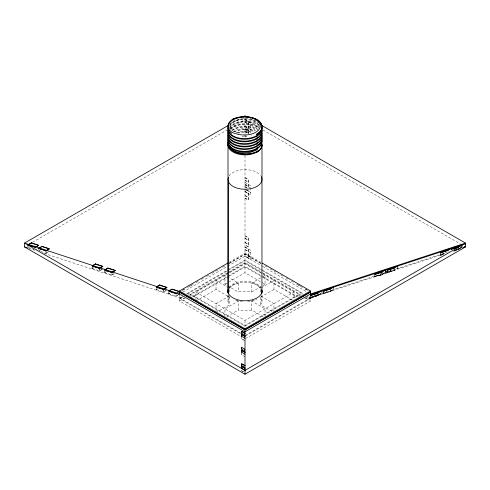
<?xml version="1.0" encoding="UTF-8"?>
<svg xmlns="http://www.w3.org/2000/svg" width="490" height="490" viewBox="0 0 490 490"><rect width="100%" height="100%" fill="white"/><g stroke="black" fill="none" stroke-linecap="round" stroke-linejoin="round"><path stroke-width="0.37" stroke-dasharray="2.45 1.84" d="M228.058 301.809L228.064 294.864M261.942 301.809L261.942 294.876M230.827 129.44C236.799 123.015 250.519 122.959 257.697 128.748M232.321 130.505C238.844 125.863 249.698 126.083 256.429 130.328M229.773 124.576L241.025 118.078M32.444 242.323L227.121 129.93M229.773 128.398L245 119.603L258.242 127.253M35.372 249.857L37.65 248.54M39.145 250.58L40.284 249.925M39.414 250.525L42.06 248.994M48.528 251.719L45.882 253.244L45.882 250.8M40.891 251.609L46.06 253.367L48.339 252.05M92.028 267.185L92.028 268.471L93.167 267.81M93.529 267.699L92.206 268.465L92.206 266.021M102.643 268.9L99.335 270.805L99.335 268.361M92.028 268.471L99.513 270.927L102.931 268.955M104.505 271.282L104.505 272.562L107.353 270.921M107.328 271.037L104.682 272.562L104.682 270.119M113.79 273.757L111.806 274.902L111.806 272.458M104.505 272.562L111.983 275.025L114.262 273.708M156.175 287.612L156.175 289.541L157.884 288.555M158.337 288.389L156.353 289.535L156.353 288.316M166.784 289.97L163.476 291.881L163.476 290.043M156.175 289.541L163.66 291.997L165.939 290.68M168.646 292.352L168.646 293.639L170.355 292.653M170.146 292.873L168.823 293.632L168.823 292.414M229.124 262.315L245 253.152L260.876 262.315M182.825 290.068L184.81 288.922M189.434 286.246L192.08 284.721M229.124 263.332L245 254.169L260.876 263.332M182.164 290.576L184.81 289.051M187.45 287.52L193.403 284.084M196.049 282.559L198.695 281.027M201.341 279.502L203.987 277.971M206.633 276.446L209.279 274.921M211.925 273.389L219.863 268.808M222.509 267.283L225.155 265.752M229.124 263.461L245 254.298L260.876 263.461M179.26 294.067L175.953 295.978L175.953 294.753M182.825 292.101L227.139 266.517M227.801 266.137L245 256.203L262.199 266.137M168.646 293.639L176.131 296.095L178.979 294.453M44.057 253.336L179.518 297.834L182.164 296.303M186.788 293.632L227.139 270.333M227.801 269.953L245 260.025L262.199 269.953M182.825 296.56L179.518 298.471L179.518 301.013L241.031 336.532M187.45 293.884L228.463 270.211M229.124 269.825L245 260.662L260.876 269.825M227.287 272.801L190.543 294.012L187.603 294.012M227.942 272.422L245 262.573L262.058 272.422M179.518 301.013L184.148 298.343M189.434 295.286L228.597 272.679M229.124 272.373L245 263.21L262.199 273.138M195.988 300.272L195.988 292.101L245 263.804L294.012 292.101L294.012 300.272M190.543 297.834L227.287 276.617M227.942 276.238L245 266.389L262.058 276.238M193.164 296.952L228.597 276.495M229.253 276.121L245 267.026L262.058 276.875M195.988 301.013L216.035 289.437L229.381 297.142A16.997 9.812 0 0 0 229.381 304.884L217.309 311.854M224.947 284.292L245 272.716L265.053 284.292L265.053 275.38L251.707 283.085L251.707 291.997A16.997 9.812 0 0 0 238.293 291.997L224.947 284.292L224.947 275.38L238.293 283.085L238.293 291.997M229.381 295.972L216.035 303.678L216.035 312.589M251.707 291.997L265.053 284.292M226.858 316.638L238.293 310.029L238.293 301.117L224.947 308.822L224.947 316.252M261.25 287.863L273.965 280.525L273.965 289.437L292.72 300.266M273.965 289.437L260.619 297.142A16.997 9.812 0 0 1 260.619 304.884L272.691 311.854M195.988 292.101L245 320.399L294.012 292.101M299.457 294.649L245 326.089L190.543 294.649M245 335.638L310.482 297.834L445.943 253.336M309.11 298.79L314.402 295.733L320.821 293.626L315.529 296.683L309.11 298.79L309.11 296.591M310.482 294.778L310.452 298.067L314.047 295.978M245.662 335.895L310.482 298.471L310.482 301.013L245.662 338.443M310.452 298.067L317.937 295.611L321.354 293.639M322.922 292.046L322.922 293.969L326.524 291.881L326.524 290.043M323.216 291.954L323.216 293.786L330.34 291.446L333.647 289.535L333.647 287.091M322.922 293.969L330.407 291.513L333.825 289.541L333.825 288.255M374.599 274.431L374.599 276.997L378.194 274.902L378.194 273.071M380.387 273.175L380.387 275.38L385.679 272.324L392.092 270.217L392.092 268.012M374.599 276.997L382.077 274.541L385.495 272.562L385.495 269.996M387.069 270.333L387.069 272.899L390.665 270.805L390.665 268.973M380.387 275.38L386.8 273.273L392.092 270.217M387.357 270.272L387.357 272.716L394.487 270.376L397.972 268.471L397.972 267.185M440.81 253.324L440.81 255.155L444.118 253.244M440.522 252.773L440.522 255.339L443.94 253.367M453.44 251.382L456.288 250.445L461.58 247.389L461.58 245.184M461.935 247.395L458.628 249.306L453.642 250.941M453.936 250.935L458.695 249.367L461.543 247.726M234.061 131.926C239.812 128.999 248.246 128.827 254.555 131.804M385.373 271.54L386.8 271.068L386.8 273.273M455.878 249.263L461.58 247.389M310.482 297.148L449.11 251.609M454.628 249.857L462.113 247.395M453.912 250.715L461.151 248.338M440.81 255.155L444.375 253.985M387.069 272.899L394.554 270.443L394.554 267.871M440.522 255.339L444.608 253.998M237.773 133.041L244.326 132.202L250.372 132.9M242.023 136.257L246.77 136.049M302.397 294.012L299.457 294.012L245 325.458L190.543 294.012L190.543 296.438M179.518 294.012L179.518 297.834L184.663 297.834M305.337 297.834L310.482 297.834L307.836 296.303M185.398 298.471L179.518 298.471L241.031 333.984M304.602 298.471L310.482 298.471L307.175 296.56M258.628 124.589C252.344 117 229.136 117.496 229.957 128.503C234.489 119.86 252.528 120.013 258.922 127.498M27.887 247.395L34.006 249.41M28.849 248.338L34.643 250.243M250.298 118.843L257.581 123.051M245 119.48L250.733 122.788L250.733 132.135L245 128.827M262.879 129.93L460.202 243.849M245 119.701L248.308 121.612L248.308 130.512L245 128.601M245 122.047L250.733 125.354M245 122.145L248.308 124.056M245 126.157L248.308 128.068M245 126.255L250.733 129.568M245 129.164L248.418 131.136L248.418 133.703M245 129.385L248.308 131.296L248.308 133.739M245 131.73L247.848 133.378M245 131.828L247.646 133.36M245 135.84L246.323 136.606M245 135.938L246.139 136.6M245 177.582L248.418 179.554L248.418 188.264M245 177.803L248.308 179.714L248.308 188.007M245 180.149L248.418 182.127M245 180.253L248.308 182.164M245 182.427L250.733 185.735L250.733 195.081L245 191.774M245 184.258L248.308 186.169M245 184.363L248.418 186.335M245 184.993L250.096 187.933M245 186.708L248.308 188.619M245 186.929L247.848 188.577M246.709 189.869L248.418 190.855L248.418 200.202L245 198.23M246.323 189.869L248.308 191.014L248.308 199.914L245 198.003M245 189.201L250.733 192.515M245 191.449L248.418 193.421M245 191.547L248.308 193.458M245 195.559L248.308 197.47M245 195.657L248.418 197.635M245 235.684L248.418 237.662L248.418 247.009L245 245.037M245 235.911L248.308 237.822L248.308 246.721L245 244.81M245 238.256L248.418 240.229M245 238.354L248.308 240.265M245 242.366L248.308 244.277M245 242.464L248.418 244.436M245 246.985L250.733 250.292L250.733 259.645L245 256.331M245 247.205L248.308 249.116L248.308 258.022L245 256.111M245 249.557L250.733 252.864M245 249.655L248.308 251.566M245 253.661L250.733 257.072M297.92 284.721L300.566 286.246M305.19 288.922L307.175 290.068M264.845 265.752L267.491 267.283M270.137 268.808L278.075 273.389M280.721 274.921L283.367 276.446M286.013 277.971L288.659 279.502M291.305 281.027L293.951 282.559M296.597 284.084L302.55 287.52M305.19 289.051L307.836 290.576M262.861 266.517L307.175 292.101M262.861 270.333L303.212 293.632M261.538 270.211L302.55 293.884M262.714 272.801L299.457 294.012L299.457 296.438M262.714 273.438L300.566 295.286M305.852 298.343L310.482 301.013M262.714 276.617L299.457 297.834M262.714 277.254L296.836 296.952M228.75 287.863L216.035 280.525L216.035 289.437M263.142 316.638L251.707 310.029L251.707 301.117L265.053 308.822L265.053 317.734M179.518 297.834L241.031 333.347M243.677 339.956L241.693 338.81L241.693 337.586M245 340.826L241.582 338.847L241.582 336.281M245 356.787L241.582 354.809L241.582 353.529M243.677 371.879L241.693 370.734L241.693 368.284M243.291 371.763L241.582 370.771L241.582 368.204M258.922 124.956L259.192 125.324M228.058 294.894L228.058 300.217M462.113 244.829L462.113 246.752M461.935 244.945L461.935 246.782M458.695 247.444L458.695 249.367M456.288 248.24L456.288 250.445M448.007 250.31L448.007 251.597M397.794 266.021L397.794 268.465M394.487 269.151L394.487 270.376M390.487 268.998L390.487 270.927M385.679 270.119L385.679 272.324M385.318 270.119L385.318 272.562M382.077 271.968L382.077 274.541M382.01 272.024L382.01 274.474L374.887 276.813L374.887 274.976M330.407 288.941L330.407 291.513M330.34 290.221L330.34 291.446M321.177 291.801L321.177 293.632L317.869 295.543L310.74 297.883L310.74 296.664M317.937 293.038L317.937 295.611M315.529 294.484L315.529 296.683M273.965 312.589L273.965 303.678L260.619 295.972L260.619 304.884M260.619 291.948L260.619 288.23A16.997 9.812 0 0 0 251.707 283.085M248.418 121.453L248.418 130.799M248.418 248.957L248.418 258.304M245 116.547L245 138.284M245 155.471L245 272.716M245 320.399L245 328.57M241.693 353.547L241.693 354.772M229.381 291.948L229.381 288.23A16.997 9.812 0 0 1 238.293 283.085M229.381 296.72L229.381 304.884M176.131 294.809L176.131 296.095M163.66 290.074L163.66 291.997M111.983 273.095L111.983 275.025M99.513 268.998L99.513 270.927M46.06 251.437L46.06 253.367M38.753 248.461L38.753 249.68M28.065 244.945L28.065 246.782M27.887 244.829L27.887 246.752M254.188 300.229A16.997 9.812 0 0 1 247.419 301.687M242.581 301.687A16.997 9.812 0 0 1 240.21 301.393M237.938 300.903A16.997 9.812 0 0 1 236.854 300.591M229.075 288.549A16.997 9.812 0 0 1 245 282.167A16.997 9.812 0 0 1 260.925 288.549M229.075 287.526A16.997 9.812 0 0 1 245 281.144A16.997 9.812 0 0 1 260.925 287.526M229.075 176.008A16.997 9.812 0 0 1 244.394 169.632A16.997 9.812 0 0 1 260.46 175.359M236.033 132.815A17.009 10.094 -1.5 0 1 252.791 132.135M237.356 132.974A17.009 10.106 -1.4 0 1 250.984 132.325M232.983 131.761A17.009 10.094 -1.5 0 1 255.56 130.603M233.785 131.92A17.009 10.106 -1.4 0 1 254.965 130.983M231.599 130.162A17.009 10.094 -1.5 0 1 257.93 129.372M232.064 130.438A17.009 10.106 -1.4 0 1 257.428 129.691M229.345 127.382A17.009 10.094 -1.5 0 1 244.234 120.987A17.009 10.094 -1.5 0 1 259.988 126.04M229.792 127.418A17.009 10.106 -1.4 0 1 244.798 121.594A17.009 10.106 -1.4 0 1 260.019 126.714M230.429 128.643A17.009 10.094 -1.5 0 1 259.382 127.97M230.453 129.244A17.009 10.106 -1.4 0 1 258.971 128.251M229.926 124.093A17.009 10.094 -1.5 0 1 258.689 122.292M229.228 125.624A17.009 10.106 -1.4 0 1 243.512 119.107A17.009 10.106 -1.4 0 1 259.418 123.554M238.385 134.695A17.009 10.1 1.5 0 1 238.753 134.615M249.906 134.523A17.009 10.1 1.5 0 1 250.292 134.603M251.505 135.479A17.009 9.659 1.9 0 1 251.842 135.565M257.017 299.041A16.997 9.812 0 0 1 255.823 299.666M253.152 300.713A16.997 9.812 0 0 1 251.707 301.117M238.293 301.117A16.997 9.812 0 0 1 235.77 300.339M251.707 310.029A16.997 9.812 0 0 1 238.293 310.029"/><path stroke-width="0.73" d="M228.193 180.89L228.071 292.628L228.003 145.065M261.942 292.64L261.997 145.077M257.146 151.924L256.974 151.986A3.301 1.905 0 0 0 256.074 152.219M227.783 125.728L24.5 243.089L24.5 246.911L245 374.213L465.5 246.911L465.5 243.089L261.556 125.342M243.016 116.932L245 115.787L246.985 116.932M262.199 263.081L310.482 290.956L310.482 291.979L245 329.782L179.518 291.979L179.518 290.956L227.801 263.081M179.518 290.956L245 328.766L310.482 290.956M179.518 294.012L179.518 292.101L245 329.911L310.482 292.101L310.482 294.012L245 331.822L179.518 294.012L24.5 243.089L245 370.397L465.5 243.089L310.482 294.012M314.047 293.528L310.74 295.439L317.869 293.1L321.354 291.066L313.87 293.528L310.452 295.501L317.937 293.038M326.524 289.431L323.216 291.342L330.34 289.002L333.825 286.969L326.34 289.431L322.922 291.403L330.407 288.941M378.194 272.458L374.599 274.431L382.077 271.968M390.665 268.361L387.357 270.272L394.487 267.926L397.972 265.899L390.487 268.355L387.069 270.333L394.554 267.871M444.118 250.8L440.81 252.711L447.94 250.372L451.425 248.338L443.94 250.8L440.522 252.773L448.007 250.31M454.812 247.291L451.504 249.196L458.628 246.856L462.113 244.829L454.628 247.285L451.21 249.257L458.695 246.801M234.367 118.696C239.837 116.724 245.919 116.314 251.535 117.894M256.05 152.194C250.464 154.264 244.228 154.767 238.471 153.137M378.017 272.452L385.495 269.996L382.01 272.024L374.887 274.369M310.482 294.698L463.718 244.363M463.938 244.29L465.5 243.775M464.385 246.586L465.5 246.225M462.603 247.86L465.5 246.911M252.185 151.551L251.75 151.673M243.518 116.479L246.366 116.54M233.056 119.046L233.007 119.039A16.997 9.812 0 0 0 232.958 132.894L233.105 132.876A3.516 2.027 0 0 1 233.902 133.102C239.488 135.13 245.711 135.693 251.48 134.058A15.637 9.028 0 0 0 260.264 125.979A15.637 9.028 0 0 0 251.554 117.876M179.26 291.617L172.131 289.278L168.823 291.189L175.953 293.528L179.548 291.55L172.064 289.094L168.646 291.066L176.131 293.528M24.5 246.911L27.397 247.86M245 333.286L241.582 331.313L241.582 333.176L245 335.166M245 333.396L241.693 331.485L241.693 333.255M245 336.391L241.582 334.419L241.582 336.281L245 338.272M245 336.495L241.693 334.59L241.693 336.361M245 349.358L241.582 347.275L241.582 349.137L245 351.128M245 352.353L241.582 350.381L241.582 352.243L245 354.233M245 352.457L241.693 350.552L241.693 352.322M245 365.656L241.582 363.684L241.582 365.546L245 367.537M245 365.76L241.693 363.849L241.693 365.626M245 368.315L241.582 366.342L241.582 368.204L245 370.195M245 368.419L241.693 366.514L241.693 368.284M257.017 134.18L257.017 134.817M257.017 136.728L257.017 137.359M257.017 139.27L257.017 139.907M257.017 141.818L257.017 142.455M257.017 144.366L257.017 144.997M257.017 146.908L257.017 147.545M257.017 149.456L257.017 150.093M245 328.766L245 329.782M245 329.911L245 374.213M241.693 347.447L241.693 349.217M261.703 143.252A16.997 9.812 0 0 1 245.962 154.858A16.997 9.812 0 0 1 228.052 144.354M228.395 142.97A16.997 9.812 0 0 1 228.701 142.29M261.819 290.582A16.997 9.812 0 0 1 261.605 294.061M228.395 294.061A16.997 9.812 0 0 1 228.181 290.582M261.819 289.559A16.997 9.812 0 0 1 245 300.768A16.997 9.812 0 0 1 228.181 289.559M261.305 176.676A16.997 9.812 0 0 1 245.606 189.244A16.997 9.812 0 0 1 228.395 177.349M261.979 140.416A17.009 10.094 -1.5 0 1 243.236 151.318A17.009 10.094 -1.5 0 1 228.573 138.915M261.979 137.868A17.009 10.094 -1.5 0 1 243.407 148.782A17.009 10.094 -1.5 0 1 228.487 136.569M257.072 149.487A17.009 10.1 -1.5 0 1 252.221 151.606M261.887 140.416A17.009 10.106 -1.4 0 1 243.426 151.974A17.009 10.106 -1.4 0 1 228.775 139.123M261.887 137.868A17.009 10.106 -1.4 0 1 243.426 149.432A17.009 10.106 -1.4 0 1 228.775 136.575M261.997 135.546A17.009 10.094 -1.5 0 1 243.218 146.228A17.009 10.094 -1.5 0 1 228.487 134.021M261.93 135.546A17.009 10.106 -1.4 0 1 243.236 146.878A17.009 10.106 -1.4 0 1 228.775 134.027M261.997 132.998A17.009 10.094 -1.5 0 1 243.389 143.686A17.009 10.094 -1.5 0 1 228.407 131.675M261.93 133.004A17.009 10.106 -1.4 0 1 243.401 144.336A17.009 10.106 -1.4 0 1 228.671 131.681M261.954 130.003A17.009 10.094 -1.5 0 1 243.769 141.157A17.009 10.094 -1.5 0 1 228.407 129.127M261.979 127.682A17.009 10.094 -1.5 0 1 243.751 138.609A17.009 10.094 -1.5 0 1 228.34 126.781M260.355 123.909A17.009 10.094 -1.5 0 1 260.827 124.558M261.838 130.003A17.009 10.106 -1.4 0 1 243.787 141.806A17.009 10.106 -1.4 0 1 228.671 129.133M261.887 127.682A17.009 10.106 -1.4 0 1 243.763 139.258A17.009 10.106 -1.4 0 1 228.579 126.781M260.49 122.941A17.009 10.192 0.8 0 1 257.121 134.242M231.739 133.47A17.009 10.106 -1.4 0 1 234.147 119.321A17.009 10.106 -1.4 0 1 257.918 120.142A17.009 10.106 -1.4 0 1 256.264 134.321M233.932 118.813A3.301 1.905 0 0 1 233.093 119.07M233.105 119.101A17.009 9.531 1.4 0 1 243.536 116.596M258.169 150.724A17.009 10.1 1.5 0 1 237.711 153.113A17.009 10.1 1.5 0 1 228.34 141.812M238.446 153.156A15.631 9.028 0 0 1 231.415 149.125M251.946 151.931A17.009 9.972 -1.9 0 1 229.541 147.459M229.204 147.251A17.009 9.445 -0.8 0 1 228.358 141.849M261.629 142.872A17.009 10.192 0.8 0 1 257.256 151.986M246.335 116.743A17.009 9.849 2 0 1 260.306 122.623M31.305 242.856L27.887 244.829L35.372 247.285L38.79 245.312L31.305 242.856M31.372 243.04L28.065 244.945L35.188 247.291L38.496 245.38L31.372 243.04M41.993 246.366L38.575 248.338L46.06 250.8L49.478 248.822L41.993 246.366M42.06 246.55L38.753 248.461L45.882 250.8L49.19 248.889L42.06 246.55M95.446 263.926L92.028 265.899L99.513 268.355L102.931 266.382L95.446 263.926M95.513 264.11L92.206 266.021L99.335 268.361L102.643 266.45L95.513 264.11M107.922 268.024L104.505 269.996L111.983 272.452L115.401 270.48L107.922 268.024M107.99 268.208L104.682 270.119L111.806 272.458L115.113 270.547L107.99 268.208M159.593 284.996L156.175 286.969L163.66 289.431L167.078 287.452L159.593 284.996M159.66 285.18L156.353 287.091L163.476 289.431L166.784 287.52L159.66 285.18"/></g></svg>
